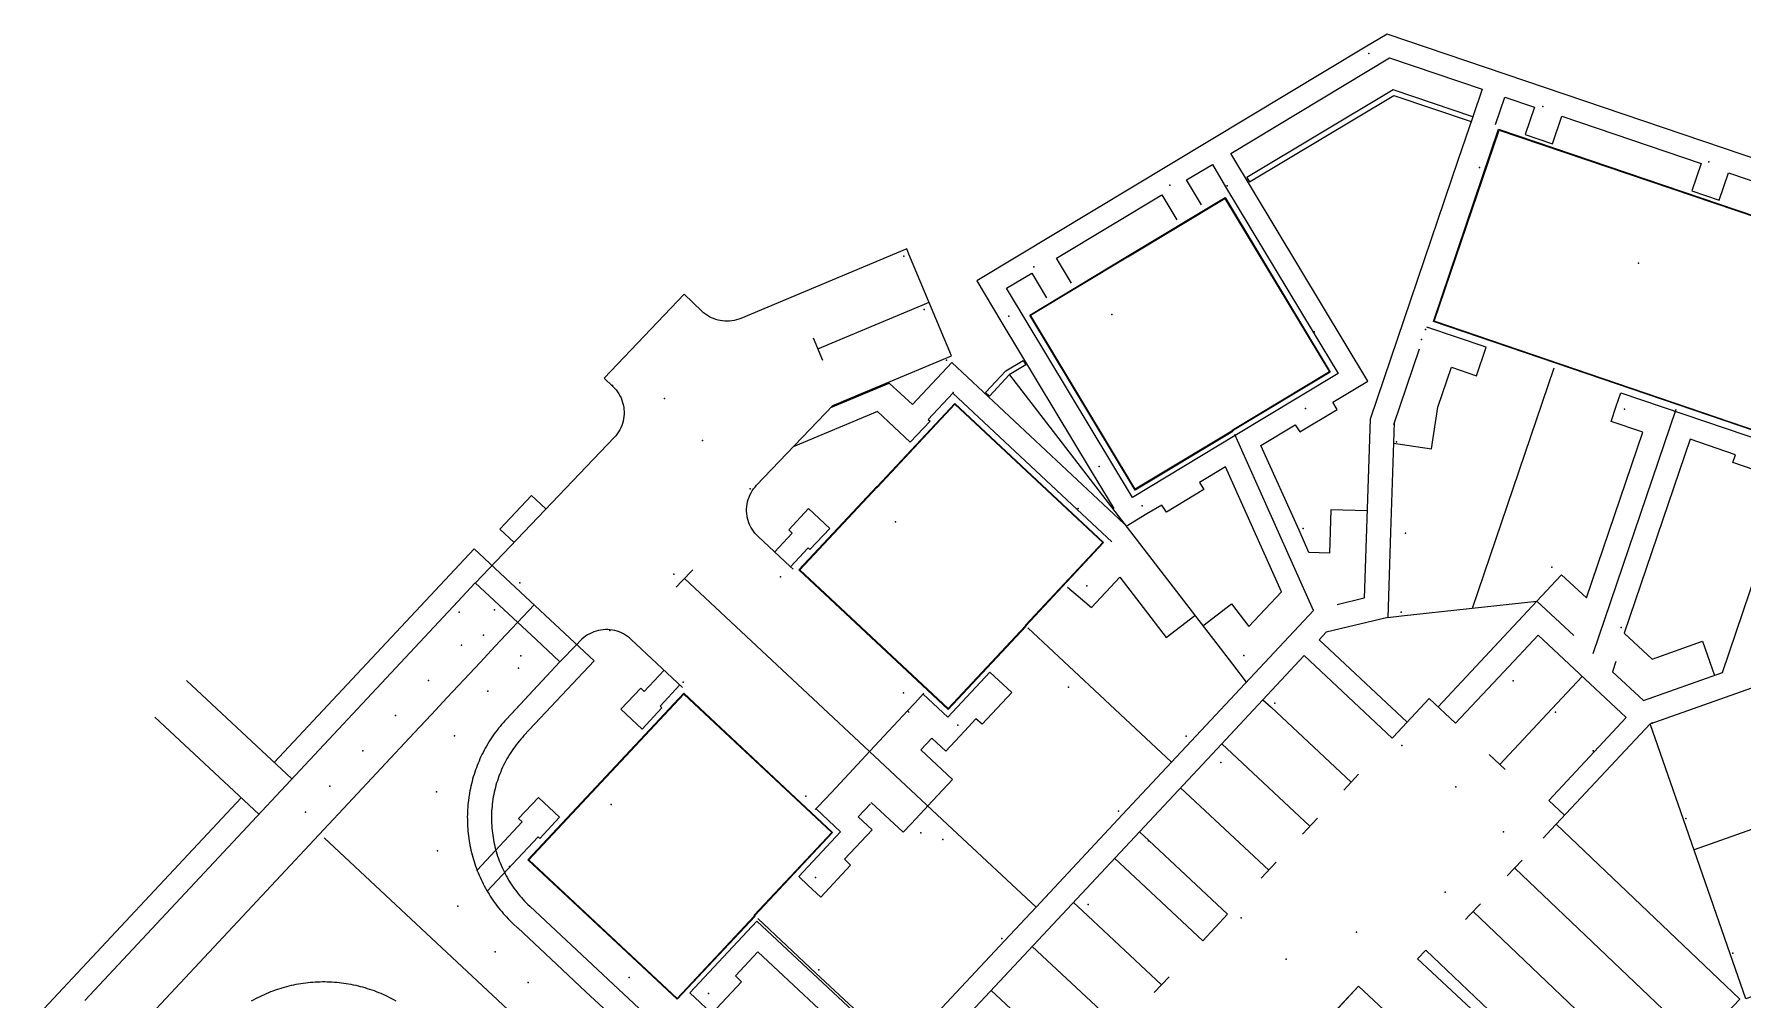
# Model space of a CAD drawing. Extents: x 0 to 368707, y -1 to 358204.
# Drawn here: x 368315.4 to 368386.2, y 357794.8 to 357834.8 of the extents above; entities that cross this region are included whole.
import ezdxf

# ---------------------------------------------------------------- set-up
doc = ezdxf.new("R2010")
doc.units = 0
doc.header["$MEASUREMENT"] = 0
for name, color, linetype in [('3D_LINES', 3, 'Continuous'), ('3D_Points', 1, 'Continuous'), ('PLOTS EXTERNAL LEVEL', 6, 'Continuous'), ('PLOTS FFL', 5, 'Continuous')]:
    doc.layers.add(name, color=color, linetype=linetype)

msp = doc.modelspace()

# ---------------------------------------------------------------- linework, layer by layer
at = {"layer": '3D_LINES'}
for points in [[(368375.963, 357831.045, 53.4), (368376.349, 357832.182, 53.55), (368377.57, 357831.768, 53.55), (368377.185, 357830.631, 53.55), (368378.321, 357830.246, 53.55), (368378.707, 357831.382, 53.55), (368384.475, 357829.426, 53.55), (368384.09, 357828.29, 53.55), (368385.226, 357827.905, 53.55), (368385.612, 357829.041, 53.55), (368389.525, 357827.714, 53.55), (368389.14, 357826.578, 53.55), (368390.276, 357826.192, 53.55), (368390.662, 357827.329, 53.55), (368394.575, 357826.002, 53.55), (368394.19, 357824.865, 53.55), (368395.326, 357824.48, 53.55), (368396.001, 357826.469, 53.55), (368371.466, 357834.788, 53.65), (368370.562, 357834.244, 53.65), (368354.464, 357824.562, 53.6), (368355.466, 357822.896, 53.6), (368359.209, 357816.673, 53.6), (368360.141, 357815.123, 53.6)], [(368370.639, 357815.025, 53.475), (368369.14, 357815.075, 53.5), (368369.081, 357813.276, 53.5), (368368.228, 357813.304, 53.5), (368367.816, 357814.223, 53.5), (368366.24, 357817.741, 53.6), (368367.658, 357818.593, 53.6), (368367.855, 357818.306, 53.6), (368369.397, 357819.234, 53.6), (368369.218, 357819.532, 53.6), (368370.674, 357820.408, 53.45), (368364.997, 357829.847, 53.6), (368371.572, 357833.801, 53.65), (368375.401, 357832.503, 53.55), (368375.016, 357831.366, 53.4)], [(368375.016, 357831.366, 53.4), (368371.713, 357832.486, 53.65), (368365.658, 357828.844, 53.6), (368365.769, 357828.66, 53.6), (368371.739, 357832.251, 53.65), (368374.947, 357831.163, 53.4)], [(368375.016, 357831.366, 53.4), (368374.403, 357829.557, 53.4), (368370.765, 357818.828, 53.45), (368370.52, 357811.405, 53.5), (368369.391, 357811.136, 53.5)], [(368363.78, 357827.714, 53.6), (368363.161, 357828.743, 53.75), (368364.226, 357829.383, 53.6), (368364.777, 357828.465, 53.6), (368368.407, 357822.43, 53.6), (368369.439, 357820.715, 53.6), (368367.809, 357819.735, 53.6), (368365.171, 357818.148, 53.6), (368360.913, 357815.586, 53.6), (368355.699, 357824.254, 53.6), (368356.741, 357824.881, 53.7), (368357.359, 357823.853, 53.7)], [(368358.388, 357824.471, 53.7), (368357.769, 357825.499, 53.7), (368362.133, 357828.124, 53.75), (368362.751, 357827.096, 53.75)], [(368346.852, 357812.605, 53.75), (368346.73, 357812.719, 53.75), (368345.404, 357813.959, 53.75), (368345.334, 357814.029, 53.525), (368345.269, 357814.103, 53.525), (368345.209, 357814.181, 53.525), (368345.154, 357814.263, 53.525), (368345.105, 357814.349, 53.525), (368345.061, 357814.437, 53.525), (368345.024, 357814.529, 53.525), (368344.992, 357814.622, 53.525), (368344.967, 357814.718, 53.525), (368344.948, 357814.815, 53.525), (368344.935, 357814.913, 53.525), (368344.929, 357815.011, 53.525), (368344.929, 357815.11, 53.525), (368344.936, 357815.209, 53.525), (368344.95, 357815.306, 53.525), (368344.97, 357815.403, 53.525), (368344.996, 357815.498, 53.525), (368345.028, 357815.592, 53.525), (368345.066, 357815.683, 53.525), (368345.111, 357815.771, 53.525), (368345.161, 357815.856, 53.525), (368345.216, 357815.938, 53.525), (368345.277, 357816.016, 53.525), (368345.343, 357816.089, 53.525), (368348.496, 357819.397, 53.525), (368353.418, 357821.459, 53.65), (368351.654, 357825.671, 53.55), (368351.564, 357825.886, 53.55), (368344.688, 357823.007, 53.425), (368344.598, 357822.972, 53.425), (368344.506, 357822.944, 53.425), (368344.412, 357822.921, 53.425), (368344.317, 357822.905, 53.425), (368344.221, 357822.895, 53.425), (368344.125, 357822.89, 53.425), (368344.028, 357822.893, 53.425), (368343.932, 357822.901, 53.425), (368343.837, 357822.915, 53.425), (368343.743, 357822.936, 53.425), (368343.65, 357822.962, 53.425), (368343.559, 357822.995, 53.425), (368343.47, 357823.033, 53.425), (368343.384, 357823.077, 53.425), (368343.302, 357823.126, 53.425), (368343.222, 357823.181, 53.425), (368343.146, 357823.24, 53.425), (368343.074, 357823.305, 53.425), (368342.336, 357824.008, 53.425), (368339.024, 357820.534, 53.37), (368339.386, 357820.189, 53.37), (368339.455, 357820.119, 53.37), (368339.519, 357820.044, 53.37), (368339.578, 357819.966, 53.37), (368339.632, 357819.884, 53.37), (368339.68, 357819.798, 53.37), (368339.723, 357819.71, 53.37), (368339.76, 357819.619, 53.37), (368339.79, 357819.526, 53.37), (368339.815, 357819.431, 53.37), (368339.827, 357819.367, 53.37), (368339.833, 357819.334, 53.37), (368339.845, 357819.237, 53.37), (368339.851, 357819.139, 53.37), (368339.85, 357819.041, 53.37), (368339.843, 357818.943, 53.37), (368339.829, 357818.846, 53.37), (368339.809, 357818.749, 53.37), (368339.783, 357818.655, 53.37), (368339.75, 357818.562, 53.37), (368339.712, 357818.472, 53.37), (368339.668, 357818.384, 53.37), (368339.618, 357818.3, 53.37), (368339.563, 357818.218, 53.37), (368339.502, 357818.141, 53.37), (368339.437, 357818.068, 53.37), (368333.691, 357812.041, 53.352)], [(368347.879, 357821.741, 53.6), (368352.203, 357823.552, 53.6), (368352.491, 357823.672, 53.6)], [(368371.733, 357817.839, 53.45), (368373.308, 357817.597, 53.45), (368373.573, 357819.325, 53.45), (368374.134, 357820.98, 53.4), (368375.166, 357820.63, 53.4), (368375.568, 357821.813, 53.4), (368373.115, 357822.645, 53.4)], [(368347.686, 357822.202, 53.6), (368348.072, 357821.28, 53.6)], [(368371.745, 357818.605, 53.45), (368372.81, 357821.745, 53.4)], [(368348.41, 357819.307, 53.525), (368350.84, 357820.325, 53.65), (368351.795, 357819.431, 53.75), (368353.426, 357821.175, 53.65), (368360.572, 357814.494, 53.6)], [(368354.83, 357819.931, 53.75), (368355.673, 357820.832, 53.6), (368356.389, 357821.263, 53.6), (368356.5, 357821.079, 53.6), (368355.809, 357820.663, 53.6), (368354.987, 357819.784, 53.75), (368354.83, 357819.931, 53.75)], [(368375.01, 357810.995, 53.5), (368378.389, 357820.962, 53.4)], [(368355.816, 357820.667, 53.6), (368365.058, 357808.672, 53.5), (368365.633, 357807.926, 53.5)], [(368360.054, 357813.746, 53.6), (368358.626, 357815.082, 53.75), (368353.469, 357819.903, 53.75), (368352.453, 357818.816, 53.75), (368352.526, 357818.748, 53.75), (368351.706, 357817.871, 53.75), (368350.347, 357819.143, 53.75), (368346.862, 357817.683, 53.525)], [(368373.576, 357806.905, 53.375), (368377.674, 357811.288, 53.4), (368378.662, 357812.345, 53.4), (368378.698, 357812.383, 53.4), (368379.728, 357811.42, 53.4), (368382.059, 357818.293, 53.4), (368380.745, 357818.738, 53.4), (368380.957, 357819.366, 53.4), (368381.146, 357819.922, 53.4), (368388.09, 357817.568, 53.4), (368387.689, 357816.384, 53.4), (368385.795, 357817.026, 53.4), (368385.907, 357817.357, 53.4), (368384.018, 357817.998, 53.4), (368381.292, 357809.959, 53.4), (368382.444, 357808.881, 53.4), (368384.537, 357809.623, 53.4), (368385.038, 357808.209, 53.45)], [(368380.002, 357809.111, 53.4), (368383.439, 357819.25, 53.4)], [(368362.537, 357804.615, 53.55), (368363.352, 357805.487, 53.55), (368368.416, 357810.903, 53.5), (368365.15, 357818.193, 53.6)], [(368371.761, 357818.691, 53.45), (368371.611, 357814.129, 53.475), (368371.494, 357810.609, 53.5), (368372.062, 357810.672, 53.5), (368377.674, 357811.288, 53.4), (368379.2, 357809.861, 53.4)], [(368364.698, 357817.98, 53.6), (368364.698, 357817.98, 53.6)], [(368380.949, 357808.79, 53.4), (368380.803, 357808.362, 53.4), (368382.086, 357807.163, 53.45), (368385.366, 357808.325, 53.65), (368388.489, 357817.538, 53.4)], [(368363.831, 357810.264, 53.5), (368365.019, 357811.18, 53.5), (368365.743, 357810.24, 53.5), (368367.084, 357811.675, 53.5), (368364.764, 357816.853, 53.6), (368363.689, 357816.206, 53.6), (368363.868, 357815.908, 53.6), (368362.325, 357814.98, 53.6), (368362.129, 357815.268, 53.6), (368361.517, 357814.9, 53.6), (368360.658, 357814.383, 53.6)], [(368336.602, 357815.112, 53.32), (368336.015, 357815.664, 53.32), (368334.705, 357814.272, 53.32), (368335.292, 357813.719, 53.32)], [(368346.742, 357812.708, 53.75), (368347.476, 357813.493, 53.75), (368347.549, 357813.425, 53.75), (368348.369, 357814.301, 53.9), (368347.492, 357815.121, 53.525), (368346.673, 357814.244, 53.75), (368346.819, 357814.108, 53.75), (368346.085, 357813.322, 53.75)], [(368325.351, 357804.598, 53.639), (368333.637, 357813.46, 53.32), (368335.356, 357811.854, 53.32), (368338.604, 357808.817, 53.4), (368335.702, 357805.712, 53.466), (368335.635, 357805.639, 53.466), (368335.569, 357805.564, 53.466), (368335.505, 357805.488, 53.466), (368335.442, 357805.411, 53.466), (368335.381, 357805.333, 53.466), (368335.321, 357805.253, 53.518), (368335.263, 357805.172, 53.518), (368335.207, 357805.09, 53.518), (368335.152, 357805.007, 53.518), (368335.099, 357804.923, 53.518), (368335.048, 357804.838, 53.518), (368334.998, 357804.752, 53.518), (368334.95, 357804.665, 53.518), (368334.904, 357804.577, 53.518), (368334.86, 357804.488, 53.518), (368334.817, 357804.398, 53.518), (368334.776, 357804.308, 53.518), (368334.737, 357804.216, 53.518), (368334.7, 357804.124, 53.518), (368334.664, 357804.031, 53.518), (368334.631, 357803.937, 53.518), (368334.599, 357803.843, 53.518), (368334.569, 357803.748, 53.573), (368334.542, 357803.653, 53.573), (368334.516, 357803.557, 53.573), (368334.491, 357803.461, 53.573), (368334.469, 357803.364, 53.573), (368334.449, 357803.266, 53.573), (368334.431, 357803.169, 53.573), (368334.414, 357803.071, 53.573), (368334.4, 357802.972, 53.573), (368334.388, 357802.874, 53.573), (368334.377, 357802.775, 53.573), (368334.369, 357802.676, 53.573), (368334.362, 357802.576, 53.65), (368334.358, 357802.477, 53.65), (368334.355, 357802.378, 53.65), (368334.354, 357802.278, 53.65), (368334.356, 357802.179, 53.65), (368334.359, 357802.08, 53.65), (368334.364, 357801.98, 53.65), (368334.372, 357801.881, 53.65), (368334.381, 357801.782, 53.65), (368334.392, 357801.683, 53.65), (368334.405, 357801.585, 53.65), (368334.42, 357801.487, 53.65), (368334.438, 357801.389, 53.65), (368334.457, 357801.291, 53.65), (368334.478, 357801.194, 53.65), (368334.5, 357801.097, 53.65), (368334.525, 357801.001, 53.65), (368334.552, 357800.905, 53.65), (368334.581, 357800.81, 53.65), (368334.611, 357800.715, 53.65), (368334.644, 357800.621, 53.65), (368334.678, 357800.528, 53.65), (368334.714, 357800.435, 53.65), (368334.752, 357800.343, 53.65), (368334.792, 357800.252, 53.65), (368334.833, 357800.162, 53.65), (368334.877, 357800.073, 53.65), (368334.922, 357799.984, 53.65), (368334.969, 357799.896, 53.65), (368335.017, 357799.81, 53.65), (368335.067, 357799.724, 53.65), (368335.119, 357799.639, 53.65), (368335.173, 357799.555, 53.65), (368335.228, 357799.473, 53.65), (368335.285, 357799.391, 53.65), (368335.344, 357799.311, 53.65), (368335.404, 357799.232, 53.65), (368335.466, 357799.154, 53.65), (368335.529, 357799.077, 53.65), (368335.594, 357799.002, 53.65), (368335.66, 357798.928, 53.65), (368335.728, 357798.855, 53.65), (368335.797, 357798.784, 53.65), (368335.868, 357798.714, 53.65), (368335.94, 357798.645, 53.65), (368339.618, 357795.206, 53.65), (368362.035, 357774.248, 53.805)], [(368342.008, 357811.863, 53.475), (368342.234, 357812.1, 53.475), (368342.698, 357812.587, 53.475)], [(368335.18, 357806.618, 53.466), (368337.191, 357808.769, 53.416), (368336.202, 357809.694, 53.416), (368334.67, 357811.125, 53.352), (368333.685, 357812.047, 53.352), (368332.761, 357811.059, 53.34), (368317.503, 357794.738, 53.372)], [(368342.353, 357812.225, 53.475), (368350.023, 357805.054, 53.75)], [(368358.222, 357811.86, 53.75), (368358.671, 357811.487, 53.75), (368359.221, 357811.029, 53.75), (368360.388, 357812.276, 53.75), (368361.216, 357811.201, 53.75), (368362.315, 357809.775, 53.5), (368363.503, 357810.691, 53.5)], [(368317.89, 357791.638, 53.387), (368327.415, 357801.826, 53.639), (368328.42, 357802.902, 53.602), (368329.786, 357804.363, 53.552), (368331.152, 357805.824, 53.502), (368331.871, 357806.593, 53.518), (368332.518, 357807.285, 53.452), (368333.441, 357808.272, 53.466), (368333.883, 357808.746, 53.402), (368334.512, 357809.418, 53.358), (368336.121, 357811.139, 53.32)], [(368371.494, 357810.609, 53.5), (368368.941, 357810, 53.5), (368368.646, 357809.684, 53.5), (368372.298, 357806.27, 53.375)], [(368342.276, 357807.711, 53.65), (368340.146, 357809.702, 53.4), (368340.073, 357809.767, 53.4), (368339.995, 357809.826, 53.4), (368339.914, 357809.88, 53.4), (368339.83, 357809.929, 53.4), (368339.742, 357809.972, 53.4), (368339.652, 357810.01, 53.4), (368339.56, 357810.041, 53.4), (368339.466, 357810.067, 53.4), (368339.37, 357810.086, 53.4), (368339.273, 357810.099, 53.4), (368339.176, 357810.106, 53.4), (368339.079, 357810.106, 53.4), (368338.981, 357810.1, 53.4), (368338.884, 357810.088, 53.4), (368338.789, 357810.069, 53.4), (368338.694, 357810.044, 53.4), (368338.602, 357810.014, 53.4), (368338.511, 357809.977, 53.4), (368338.424, 357809.934, 53.4), (368338.339, 357809.886, 53.4), (368338.257, 357809.832, 53.4), (368338.179, 357809.774, 53.4), (368338.106, 357809.71, 53.4), (368338.036, 357809.642, 53.4), (368337.888, 357809.486, 53.4), (368337.191, 357808.769, 53.416)], [(368347.202, 357786.747, 53.894), (368364.216, 357804.946, 53.5), (368368.031, 357809.027, 53.425), (368371.683, 357805.612, 53.375), (368371.713, 357805.644, 53.375), (368373.211, 357807.246, 53.375), (368374.307, 357806.222, 53.375), (368376.297, 357808.351, 53.3), (368377.721, 357809.874, 53.3), (368381.374, 357806.46, 53.45), (368380.046, 357805.04, 53.4), (368378.166, 357803.028, 53.525), (368378.823, 357802.413, 53.525)], [(368356.244, 357809.818, 53.65), (368356.244, 357809.818, 53.65)], [(368356.92, 357798.606, 53.7), (368360.5, 357802.436, 53.6), (368362.537, 357804.615, 53.55), (368358.709, 357808.194, 53.65), (368356.584, 357810.181, 53.65)], [(368401.026, 357800.01, 53.7), (368389.941, 357796.08, 53.75), (368386.335, 357794.802, 53.8), (368385.687, 357796.66, 53.8), (368383.744, 357802.237, 53.5), (368382.363, 357806.2, 53.45), (368392.153, 357809.67, 53.7)], [(368337.191, 357808.769, 53.416), (368336.266, 357807.779, 53.383), (368334.971, 357806.395, 53.466), (368334.904, 357806.322, 53.466), (368334.838, 357806.248, 53.466), (368334.774, 357806.173, 53.466), (368334.71, 357806.096, 53.466), (368334.648, 357806.019, 53.466), (368334.587, 357805.941, 53.466), (368334.527, 357805.861, 53.518), (368334.469, 357805.781, 53.518), (368334.412, 357805.7, 53.518), (368334.357, 357805.618, 53.518), (368334.302, 357805.535, 53.518), (368334.25, 357805.451, 53.518), (368334.198, 357805.366, 53.518), (368334.148, 357805.28, 53.518), (368334.1, 357805.194, 53.518), (368334.052, 357805.106, 53.518), (368334.007, 357805.018, 53.518), (368333.962, 357804.93, 53.518), (368333.92, 357804.84, 53.518), (368333.878, 357804.75, 53.518), (368333.839, 357804.659, 53.518), (368333.8, 357804.567, 53.518), (368333.764, 357804.475, 53.518), (368333.728, 357804.383, 53.518), (368333.695, 357804.289, 53.518), (368333.662, 357804.195, 53.518), (368333.632, 357804.101, 53.573), (368333.603, 357804.006, 53.573), (368333.575, 357803.911, 53.573), (368333.549, 357803.815, 53.573), (368333.525, 357803.719, 53.573), (368333.502, 357803.622, 53.573), (368333.481, 357803.525, 53.573), (368333.462, 357803.428, 53.573), (368333.444, 357803.33, 53.573), (368333.428, 357803.233, 53.573), (368333.419, 357803.176, 53.573), (368333.413, 357803.135, 53.573), (368333.4, 357803.036, 53.573), (368333.389, 357802.938, 53.573), (368333.379, 357802.839, 53.573), (368333.371, 357802.74, 53.573), (368333.364, 357802.641, 53.573), (368333.359, 357802.542, 53.573), (368333.356, 357802.443, 53.573), (368333.354, 357802.344, 53.573), (368333.355, 357802.244, 53.573), (368333.356, 357802.145, 53.627), (368333.36, 357802.046, 53.627), (368333.365, 357801.947, 53.627), (368333.371, 357801.848, 53.627), (368333.379, 357801.749, 53.627), (368333.389, 357801.65, 53.627), (368333.401, 357801.552, 53.627), (368333.414, 357801.454, 53.627), (368333.429, 357801.355, 53.627), (368333.445, 357801.258, 53.627), (368333.459, 357801.182, 53.627), (368333.463, 357801.16, 53.627), (368333.483, 357801.063, 53.627), (368333.504, 357800.966, 53.627), (368333.527, 357800.869, 53.627), (368333.551, 357800.773, 53.627), (368333.577, 357800.677, 53.627), (368333.605, 357800.582, 53.65), (368333.634, 357800.487, 53.65), (368333.665, 357800.393, 53.65), (368333.697, 357800.299, 53.65), (368333.731, 357800.206, 53.65), (368333.766, 357800.113, 53.65), (368333.803, 357800.021, 53.65), (368333.841, 357799.93, 53.65), (368333.881, 357799.839, 53.65), (368333.923, 357799.749, 53.65), (368333.965, 357799.659, 53.65), (368334.01, 357799.57, 53.65), (368334.056, 357799.482, 53.65), (368334.103, 357799.395, 53.65), (368334.15, 357799.311, 53.65), (368334.152, 357799.309, 53.65), (368334.202, 357799.223, 53.673), (368334.253, 357799.138, 53.673), (368334.306, 357799.054, 53.673), (368334.36, 357798.971, 53.673), (368334.416, 357798.889, 53.673), (368334.473, 357798.808, 53.673), (368334.532, 357798.728, 53.673), (368334.591, 357798.649, 53.673), (368334.652, 357798.57, 53.673), (368334.714, 357798.493, 53.705), (368334.778, 357798.417, 53.705), (368334.843, 357798.342, 53.705), (368334.909, 357798.268, 53.705), (368334.976, 357798.195, 53.705), (368335.044, 357798.123, 53.705), (368335.114, 357798.052, 53.705), (368335.185, 357797.983, 53.705), (368335.257, 357797.914, 53.705), (368335.438, 357797.745, 53.705), (368335.441, 357797.742, 53.705), (368336.808, 357796.464, 53.729), (368338.269, 357795.098, 53.754), (368339.73, 357793.732, 53.779)], [(368342.166, 357807.814, 53.65), (368341.342, 357806.931, 53.65), (368341.415, 357806.863, 53.65), (368340.595, 357805.986, 53.65), (368339.718, 357806.806, 53.65), (368340.538, 357807.682, 53.65), (368340.684, 357807.546, 53.65), (368341.509, 357808.428, 53.65)], [(368352.243, 357807.428, 53.75), (368353.259, 357806.478, 53.75), (368355.006, 357808.347, 53.75), (368355.918, 357807.495, 53.65), (368354.688, 357806.18, 53.75), (368354.421, 357806.403, 53.75), (368353.949, 357805.898, 53.75), (368353.177, 357805.072, 53.75), (368352.598, 357805.613, 53.75), (368352.143, 357805.126, 53.75), (368353.455, 357803.899, 53.75), (368352.431, 357802.804, 53.7)], [(368379.548, 357808.167, 53.35), (368378.295, 357806.827, 53.35), (368376.133, 357804.515, 53.45)], [(368326.082, 357803.915, 53.639), (368321.72, 357807.993, 53.639)], [(368351.667, 357806.666, 53.75), (368351.594, 357806.735, 53.75), (368351.886, 357807.047, 53.75), (368352.277, 357807.465, 53.75)], [(368366.324, 357807.201, 53.425), (368366.661, 357806.885, 53.425), (368369.976, 357803.786, 53.375)], [(368324.716, 357802.454, 53.639), (368320.41, 357806.479, 53.639)], [(368351.594, 357806.735, 53.75), (368350.228, 357805.274, 53.75), (368348.452, 357803.374, 53.65)], [(368382.363, 357806.2, 53.45), (368378.271, 357801.823, 53.525), (368377.93, 357801.458, 53.525)], [(368364.616, 357805.375, 53.5), (368368.269, 357801.96, 53.5)], [(368350.023, 357805.054, 53.75), (368353.462, 357801.84, 53.7), (368356.92, 357798.606, 53.7), (368355.612, 357797.208, 53.7), (368352.613, 357793.999, 53.85), (368351.303, 357792.598, 53.85), (368347.801, 357795.872, 53.75), (368345.386, 357798.13, 53.65)], [(368375.695, 357804.924, 53.45), (368376.352, 357804.31, 53.45)], [(368395.039, 357804.821, 53.7), (368389.877, 357802.991, 53.65), (368384.185, 357800.973, 53.5)], [(368370.283, 357804.115, 53.375), (368369.669, 357803.457, 53.375)], [(368348.452, 357803.374, 53.65), (368347.869, 357802.75, 53.65), (368347.769, 357802.644, 53.65)], [(368362.909, 357803.548, 53.5), (368366.561, 357800.134, 53.5)], [(368323.985, 357803.137, 53.639), (368315.406, 357793.96, 53.372)], [(368334.176, 357799.267, 53.673), (368336.283, 357801.521, 53.65), (368336.356, 357801.452, 53.65), (368337.176, 357802.329, 53.8), (368336.299, 357803.149, 53.8), (368335.48, 357802.272, 53.65), (368335.626, 357802.135, 53.65), (368333.757, 357800.136, 53.65)], [(368347.804, 357802.68, 53.65), (368348.82, 357801.73, 53.65), (368347.085, 357799.874, 53.65), (368347.479, 357799.505, 53.65), (368347.996, 357799.022, 53.65), (368349.225, 357800.337, 53.65), (368348.985, 357800.589, 53.65), (368350.126, 357801.809, 53.7), (368349.548, 357802.35, 53.65), (368350.054, 357802.89, 53.7)], [(368352.475, 357802.845, 53.7), (368351.741, 357802.06, 53.7), (368351.409, 357801.705, 53.7), (368350.094, 357802.934, 53.7)], [(368367.961, 357801.631, 53.5), (368368.576, 357802.289, 53.5)], [(368370.282, 357795.33, 53.65), (368374.664, 357791.233, 53.8), (368374.904, 357791.489, 53.8), (368376.372, 357793.059, 53.8), (368372.732, 357796.462, 53.65), (368373.077, 357796.824, 53.6), (368380.906, 357789.36, 53.8), (368384.726, 357793.368, 53.8), (368386.081, 357794.789, 53.8), (368378.474, 357802.04, 53.525)], [(368327.428, 357801.469, 53.639), (368371.872, 357759.918, 53.48)], [(368361.202, 357801.722, 53.55), (368361.59, 357801.359, 53.55), (368364.854, 357798.307, 53.5), (368363.83, 357797.212, 53.5), (368360.177, 357800.626, 53.55)], [(368366.254, 357799.805, 53.5), (368366.869, 357800.462, 53.5)], [(368376.444, 357799.9, 53.525), (368377.065, 357800.551, 53.525)], [(368384.356, 357792.979, 53.8), (368376.756, 357800.224, 53.525)], [(368358.47, 357798.8, 53.6), (368358.844, 357798.45, 53.6), (368362.122, 357795.386, 53.5)], [(368374.719, 357798.09, 53.6), (368374.886, 357798.265, 53.6), (368375.34, 357798.742, 53.6)], [(368375.029, 357798.416, 53.6), (368382.631, 357791.17, 53.75)], [(368351.303, 357792.598, 53.85), (368351.235, 357792.525, 53.85), (368345.354, 357798.023, 53.65), (368342.571, 357795.045, 53.65), (368342.996, 357794.647, 53.65), (368343.482, 357794.193, 53.65), (368344.711, 357795.508, 53.65), (368344.471, 357795.76, 53.65), (368345.397, 357796.751, 53.75), (368349.414, 357792.995, 53.9), (368348.185, 357791.68, 53.9), (368346.916, 357791.637, 53.85), (368346.966, 357790.138, 53.95)], [(368345.01, 357797.801, 53.65), (368345.01, 357797.801, 53.65)], [(368356.763, 357796.974, 53.7), (368360.415, 357793.559, 53.625)], [(368324.414, 357794.717, 53.543), (368324.501, 357794.765, 53.543), (368324.588, 357794.813, 53.543), (368324.676, 357794.858, 53.543), (368324.765, 357794.903, 53.543), (368324.854, 357794.946, 53.543), (368324.944, 357794.987, 53.543), (368325.035, 357795.027, 53.543), (368325.127, 357795.065, 53.543), (368325.219, 357795.102, 53.543), (368325.312, 357795.138, 53.543), (368325.405, 357795.171, 53.598), (368325.499, 357795.204, 53.598), (368325.593, 357795.234, 53.598), (368325.688, 357795.263, 53.598), (368325.783, 357795.291, 53.598), (368325.879, 357795.317, 53.598), (368325.975, 357795.341, 53.598), (368326.072, 357795.364, 53.598), (368326.168, 357795.385, 53.598), (368326.266, 357795.405, 53.598), (368326.363, 357795.423, 53.598), (368326.461, 357795.439, 53.598), (368326.559, 357795.454, 53.598), (368326.658, 357795.467, 53.598), (368326.756, 357795.479, 53.598), (368326.855, 357795.489, 53.598), (368326.954, 357795.497, 53.598), (368327.053, 357795.504, 53.598), (368327.152, 357795.509, 53.598), (368327.251, 357795.512, 53.598), (368327.35, 357795.514, 53.652), (368327.449, 357795.514, 53.652), (368327.548, 357795.512, 53.652), (368327.648, 357795.509, 53.652), (368327.747, 357795.504, 53.652), (368327.846, 357795.498, 53.652), (368327.945, 357795.489, 53.652), (368328.043, 357795.48, 53.652), (368328.142, 357795.468, 53.652), (368328.24, 357795.455, 53.652), (368328.338, 357795.441, 53.652), (368328.436, 357795.424, 53.652), (368328.534, 357795.406, 53.652), (368328.631, 357795.387, 53.652), (368328.728, 357795.366, 53.652), (368328.825, 357795.343, 53.652), (368328.921, 357795.319, 53.652), (368329.016, 357795.293, 53.652), (368329.112, 357795.265, 53.652), (368329.207, 357795.236, 53.652), (368329.301, 357795.206, 53.698), (368329.395, 357795.174, 53.698), (368329.488, 357795.14, 53.698), (368329.581, 357795.105, 53.698), (368329.673, 357795.068, 53.698), (368329.765, 357795.03, 53.698), (368329.855, 357794.99, 53.698), (368329.946, 357794.948, 53.698), (368330.035, 357794.906, 53.698), (368330.124, 357794.861, 53.698), (368330.212, 357794.816, 53.698), (368330.299, 357794.769, 53.698), (368330.386, 357794.72, 53.698)], [(368362.43, 357795.714, 53.5), (368361.815, 357795.057, 53.6)], [(368355.055, 357795.148, 53.7), (368355.447, 357794.782, 53.7), (368358.708, 357791.733, 53.625)], [(368355.237, 357779.235, 53.895), (368358.54, 357782.768, 53.85), (368365.255, 357789.95, 53.7), (368367.235, 357792.069, 53.75), (368370.283, 357795.329, 53.65), (368369.446, 357794.435, 53.65), (368369.44, 357794.429, 53.65), (368367.629, 357792.49, 53.75)]]:
    msp.add_polyline3d(points, dxfattribs=at)
at = {"layer": '3D_Points'}
for p in [(368370.716, 357833.987, 53.65), (368377.916, 357831.794, 53.55), (368384.803, 357829.501, 53.55), (368375.297, 357829.254, 53.4), (368362.463, 357828.534, 53.75), (368364.844, 357828.505, 53.6), (368351.441, 357825.581, 53.55), (368381.879, 357825.295, 53.55), (368356.824, 357825.146, 53.7), (368352.28, 357823.368, 53.6), (368355.794, 357823.093, 53.6), (368360.063, 357823.173, 53.75), (368368.449, 357822.455, 53.6), (368373.055, 357822.552, 53.4), (368372.895, 357822.128, 53.4), (368353.211, 357821.279, 53.65), (368339.375, 357820.219, 53.37), (368341.528, 357819.69, 53.425), (368353.483, 357819.941, 53.75), (368368.088, 357819.271, 53.6), (368381.304, 357819.248, 53.4), (368343.096, 357817.939, 53.475), (368371.859, 357817.888, 53.45), (368359.533, 357816.868, 53.6), (368345.07, 357815.947, 53.525), (368361.312, 357815.241, 53.6), (368351.099, 357814.577, 53.9), (368358.668, 357815.127, 53.75), (368367.995, 357814.303, 53.5), (368372.225, 357814.109, 53.475), (368341.909, 357812.409, 53.475), (368378.291, 357812.692, 53.4), (368335.528, 357812.038, 53.32), (368346.329, 357812.29, 53.75), (368359.025, 357811.914, 53.75), (368333.012, 357810.824, 53.34), (368334.482, 357810.924, 53.352), (368372.045, 357810.83, 53.5), (368334.018, 357809.879, 53.358), (368339.253, 357810.072, 53.4), (368381.165, 357810.196, 53.4), (368333.116, 357809.463, 53.402), (368335.57, 357809.019, 53.416), (368365.535, 357809.039, 53.5), (368335.48, 357808.514, 53.383), (368331.75, 357808.002, 53.452), (368334.205, 357807.558, 53.466), (368342.296, 357807.927, 53.65), (368351.424, 357807.479, 53.75), (368358.263, 357807.717, 53.65), (368376.686, 357807.988, 53.3), (368366.821, 357807.056, 53.425), (368330.384, 357806.541, 53.502), (368353.681, 357806.148, 53.75), (368378.442, 357806.689, 53.35), (368382.456, 357806.248, 53.45), (368332.828, 357805.699, 53.518), (368363.141, 357805.684, 53.55), (368329.019, 357805.08, 53.552), (368372.079, 357805.302, 53.375), (368380.001, 357805.082, 53.4), (368364.583, 357804.604, 53.5), (368327.653, 357803.619, 53.602), (368332.075, 357803.376, 53.573), (368347.387, 357803.201, 53.65), (368374.313, 357803.585, 53.45), (368326.652, 357802.539, 53.639), (368339.321, 357802.852, 53.8), (368360.342, 357802.583, 53.6), (368383.849, 357802.274, 53.5), (368352.14, 357801.687, 53.7), (368353.056, 357801.406, 53.7), (368361.579, 357801.347, 53.55), (368376.296, 357801.721, 53.525), (368332.122, 357800.935, 53.627), (368335.099, 357800.283, 53.65), (368347.782, 357799.829, 53.65), (368373.875, 357799.229, 53.6), (368332.966, 357798.644, 53.673), (368359.083, 357798.706, 53.6), (368365.413, 357798.157, 53.5), (368370.2, 357797.564, 53.65), (368355.505, 357797.308, 53.7), (368334.511, 357796.752, 53.705), (368334.513, 357796.75, 53.705), (368367.282, 357796.443, 53.575), (368385.791, 357796.696, 53.8), (368335.882, 357795.474, 53.729), (368340.064, 357795.683, 53.65), (368347.925, 357796.004, 53.75), (368343.346, 357795.021, 53.65)]:
    msp.add_point(p, dxfattribs=at)
at = {"layer": 'PLOTS EXTERNAL LEVEL'}
for points in [[(368393.647, 357815.979, 53.4), (368388.594, 357817.692, 53.4), (368373.385, 357822.872, 53.4), (368376.088, 357830.845, 53.4), (368391.305, 357825.685, 53.55), (368396.357, 357823.972, 53.4), (368393.647, 357815.979, 53.4)], [(368356.658, 357823.144, 53.6), (368356.658, 357823.144, 53.6), (368360.707, 357825.58, 53.75), (368360.707, 357825.58, 53.75), (368360.707, 357825.58, 53.75), (368360.708, 357825.58, 53.75), (368360.708, 357825.579, 53.75), (368360.709, 357825.579, 53.75), (368360.709, 357825.579, 53.75), (368360.71, 357825.579, 53.75), (368360.71, 357825.579, 53.75), (368360.711, 357825.579, 53.75), (368360.712, 357825.579, 53.75), (368360.712, 357825.579, 53.75), (368360.713, 357825.579, 53.75), (368360.713, 357825.579, 53.75), (368360.714, 357825.58, 53.75), (368364.756, 357828.011, 53.6), (368364.757, 357828.011, 53.6), (368364.757, 357828.011, 53.6), (368369.108, 357820.776, 53.6), (368369.108, 357820.776, 53.6), (368369.108, 357820.776, 53.6), (368365.066, 357818.345, 53.6), (368365.065, 357818.345, 53.6), (368365.065, 357818.344, 53.6), (368365.065, 357818.344, 53.6), (368365.064, 357818.343, 53.6), (368365.064, 357818.343, 53.6), (368365.064, 357818.342, 53.6), (368365.063, 357818.342, 53.6), (368365.063, 357818.341, 53.6), (368365.063, 357818.341, 53.6), (368365.063, 357818.34, 53.6), (368365.063, 357818.339, 53.6), (368365.063, 357818.339, 53.6), (368365.063, 357818.338, 53.6), (368365.063, 357818.338, 53.6), (368365.064, 357818.337, 53.6), (368365.064, 357818.337, 53.6), (368365.073, 357818.322, 53.6), (368365.073, 357818.322, 53.6), (368365.073, 357818.322, 53.6), (368361.024, 357815.887, 53.6), (368361.024, 357815.887, 53.6), (368361.024, 357815.887, 53.6), (368356.658, 357823.144, 53.6), (368356.658, 357823.144, 53.6)], [(368347.097, 357812.581, 53.75), (368347.097, 357812.581, 53.75), (368350.324, 357816.033, 53.9), (368350.324, 357816.033, 53.9), (368350.324, 357816.033, 53.9), (368350.324, 357816.033, 53.9), (368350.325, 357816.032, 53.9), (368350.325, 357816.032, 53.9), (368350.326, 357816.032, 53.9), (368350.327, 357816.032, 53.9), (368350.327, 357816.032, 53.9), (368350.328, 357816.032, 53.9), (368350.328, 357816.032, 53.9), (368350.329, 357816.033, 53.9), (368350.33, 357816.033, 53.9), (368350.33, 357816.033, 53.9), (368350.331, 357816.034, 53.9), (368350.331, 357816.034, 53.9), (368353.554, 357819.481, 53.75), (368353.554, 357819.481, 53.75), (368353.554, 357819.481, 53.75), (368359.721, 357813.716, 53.75), (368359.721, 357813.715, 53.75), (368359.721, 357813.715, 53.75), (368356.499, 357810.268, 53.75), (368356.498, 357810.268, 53.75), (368356.498, 357810.267, 53.75), (368356.498, 357810.267, 53.75), (368356.497, 357810.266, 53.75), (368356.497, 357810.266, 53.75), (368356.497, 357810.265, 53.75), (368356.497, 357810.265, 53.75), (368356.497, 357810.264, 53.75), (368356.497, 357810.263, 53.75), (368356.497, 357810.263, 53.75), (368356.497, 357810.262, 53.75), (368356.498, 357810.262, 53.75), (368356.498, 357810.261, 53.75), (368356.498, 357810.261, 53.75), (368356.498, 357810.26, 53.75), (368356.499, 357810.26, 53.75), (368356.511, 357810.249, 53.75), (368356.511, 357810.249, 53.75), (368356.511, 357810.249, 53.75), (368353.284, 357806.797, 53.75), (368353.284, 357806.797, 53.75), (368353.284, 357806.797, 53.75), (368347.097, 357812.581, 53.75), (368347.097, 357812.581, 53.75)], [(368335.863, 357800.565, 53.65), (368335.863, 357800.565, 53.65), (368339.09, 357804.016, 53.8), (368339.09, 357804.016, 53.8), (368339.09, 357804.016, 53.8), (368339.09, 357804.016, 53.8), (368339.091, 357804.016, 53.8), (368339.091, 357804.016, 53.8), (368339.092, 357804.016, 53.8), (368339.092, 357804.016, 53.8), (368339.093, 357804.016, 53.8), (368339.093, 357804.016, 53.8), (368339.094, 357804.016, 53.8), (368339.094, 357804.016, 53.8), (368339.095, 357804.016, 53.8), (368339.096, 357804.017, 53.8), (368339.096, 357804.017, 53.8), (368339.096, 357804.017, 53.8), (368339.097, 357804.018, 53.8), (368342.32, 357807.465, 53.65), (368342.32, 357807.465, 53.65), (368342.32, 357807.465, 53.65), (368348.487, 357801.699, 53.65), (368348.487, 357801.699, 53.65), (368348.487, 357801.699, 53.65), (368345.264, 357798.252, 53.65), (368345.264, 357798.251, 53.65), (368345.264, 357798.251, 53.65), (368345.263, 357798.25, 53.65), (368345.263, 357798.25, 53.65), (368345.263, 357798.249, 53.65), (368345.263, 357798.249, 53.65), (368345.263, 357798.248, 53.65), (368345.263, 357798.248, 53.65), (368345.263, 357798.247, 53.65), (368345.263, 357798.246, 53.65), (368345.263, 357798.246, 53.65), (368345.263, 357798.245, 53.65), (368345.264, 357798.245, 53.65), (368345.264, 357798.244, 53.65), (368345.264, 357798.244, 53.65), (368345.265, 357798.243, 53.65), (368345.276, 357798.233, 53.65), (368345.276, 357798.232, 53.65), (368345.276, 357798.232, 53.65), (368342.05, 357794.781, 53.65), (368342.05, 357794.781, 53.65), (368342.05, 357794.781, 53.65), (368335.863, 357800.565, 53.65), (368335.863, 357800.565, 53.65)]]:
    msp.add_polyline3d(points, dxfattribs=at)
at = {"layer": 'PLOTS FFL'}
for points in [[(368393.631, 357816.01, 53.55), (368388.602, 357817.715, 53.55), (368373.417, 357822.888, 53.55), (368376.104, 357830.813, 53.55), (368391.296, 357825.662, 53.55), (368396.325, 357823.957, 53.55), (368393.631, 357816.01, 53.55)], [(368356.693, 357823.136, 53.75), (368360.713, 357825.554, 53.75), (368360.714, 357825.554, 53.75), (368360.715, 357825.554, 53.75), (368360.717, 357825.554, 53.75), (368360.717, 357825.555, 53.75), (368360.72, 357825.555, 53.75), (368360.72, 357825.555, 53.75), (368360.722, 357825.556, 53.75), (368360.723, 357825.556, 53.75), (368360.725, 357825.557, 53.75), (368360.726, 357825.558, 53.75), (368360.727, 357825.558, 53.75), (368364.748, 357827.977, 53.75), (368369.074, 357820.785, 53.75), (368365.053, 357818.366, 53.75), (368365.052, 357818.366, 53.75), (368365.052, 357818.365, 53.75), (368365.05, 357818.364, 53.75), (368365.049, 357818.363, 53.75), (368365.047, 357818.362, 53.75), (368365.047, 357818.361, 53.75), (368365.045, 357818.36, 53.75), (368365.045, 357818.359, 53.75), (368365.043, 357818.357, 53.75), (368365.043, 357818.357, 53.75), (368365.042, 357818.355, 53.75), (368365.042, 357818.354, 53.75), (368365.04, 357818.352, 53.75), (368365.04, 357818.351, 53.75), (368365.039, 357818.349, 53.75), (368365.039, 357818.348, 53.75), (368365.039, 357818.346, 53.75), (368365.039, 357818.345, 53.75), (368365.038, 357818.343, 53.75), (368365.038, 357818.342, 53.75), (368365.038, 357818.34, 53.75), (368365.038, 357818.339, 53.75), (368365.038, 357818.337, 53.75), (368365.038, 357818.336, 53.75), (368365.039, 357818.334, 53.75), (368365.039, 357818.333, 53.75), (368365.039, 357818.331, 53.75), (368361.032, 357815.921, 53.75), (368356.693, 357823.136, 53.75)], [(368347.132, 357812.583, 53.9), (368350.335, 357816.008, 53.9), (368350.337, 357816.009, 53.9), (368350.338, 357816.009, 53.9), (368350.34, 357816.01, 53.9), (368350.341, 357816.011, 53.9), (368350.343, 357816.012, 53.9), (368350.343, 357816.012, 53.9), (368350.346, 357816.014, 53.9), (368350.346, 357816.014, 53.9), (368350.348, 357816.016, 53.9), (368350.348, 357816.016, 53.9), (368350.349, 357816.017, 53.9), (368353.555, 357819.446, 53.9), (368359.686, 357813.714, 53.9), (368356.48, 357810.285, 53.9), (368356.48, 357810.284, 53.9), (368356.479, 357810.284, 53.9), (368356.478, 357810.282, 53.9), (368356.477, 357810.282, 53.9), (368356.476, 357810.28, 53.9), (368356.476, 357810.279, 53.9), (368356.475, 357810.277, 53.9), (368356.474, 357810.276, 53.9), (368356.474, 357810.274, 53.9), (368356.473, 357810.273, 53.9), (368356.473, 357810.271, 53.9), (368356.473, 357810.27, 53.9), (368356.472, 357810.268, 53.9), (368356.472, 357810.267, 53.9), (368356.472, 357810.265, 53.9), (368356.472, 357810.264, 53.9), (368356.472, 357810.262, 53.9), (368356.472, 357810.261, 53.9), (368356.472, 357810.259, 53.9), (368356.473, 357810.258, 53.9), (368356.473, 357810.256, 53.9), (368356.473, 357810.255, 53.9), (368356.474, 357810.253, 53.9), (368356.474, 357810.253, 53.9), (368356.475, 357810.25, 53.9), (368356.476, 357810.25, 53.9), (368356.476, 357810.249, 53.9), (368353.283, 357806.833, 53.9), (368347.132, 357812.583, 53.9)], [(368335.898, 357800.566, 53.8), (368339.101, 357803.992, 53.8), (368339.101, 357803.992, 53.8), (368339.102, 357803.992, 53.8), (368339.104, 357803.993, 53.8), (368339.105, 357803.993, 53.8), (368339.107, 357803.994, 53.8), (368339.107, 357803.994, 53.8), (368339.109, 357803.996, 53.8), (368339.11, 357803.996, 53.8), (368339.112, 357803.997, 53.8), (368339.112, 357803.998, 53.8), (368339.114, 357803.999, 53.8), (368339.114, 357804, 53.8), (368339.115, 357804.001, 53.8), (368342.321, 357807.429, 53.8), (368348.452, 357801.698, 53.8), (368345.246, 357798.269, 53.8), (368345.245, 357798.268, 53.8), (368345.245, 357798.268, 53.8), (368345.244, 357798.266, 53.8), (368345.243, 357798.265, 53.8), (368345.242, 357798.263, 53.8), (368345.242, 357798.263, 53.8), (368345.241, 357798.26, 53.8), (368345.24, 357798.26, 53.8), (368345.239, 357798.257, 53.8), (368345.239, 357798.257, 53.8), (368345.239, 357798.255, 53.8), (368345.238, 357798.254, 53.8), (368345.238, 357798.252, 53.8), (368345.238, 357798.251, 53.8), (368345.238, 357798.249, 53.8), (368345.238, 357798.248, 53.8), (368345.238, 357798.245, 53.8), (368345.238, 357798.245, 53.8), (368345.238, 357798.242, 53.8), (368345.238, 357798.242, 53.8), (368345.239, 357798.239, 53.8), (368345.239, 357798.239, 53.8), (368345.24, 357798.237, 53.8), (368345.24, 357798.236, 53.8), (368345.241, 357798.234, 53.8), (368345.241, 357798.233, 53.8), (368345.242, 357798.232, 53.8), (368342.049, 357794.816, 53.8), (368335.898, 357800.566, 53.8)]]:
    msp.add_polyline3d(points, dxfattribs=at)

doc.saveas('drawing.dxf')
